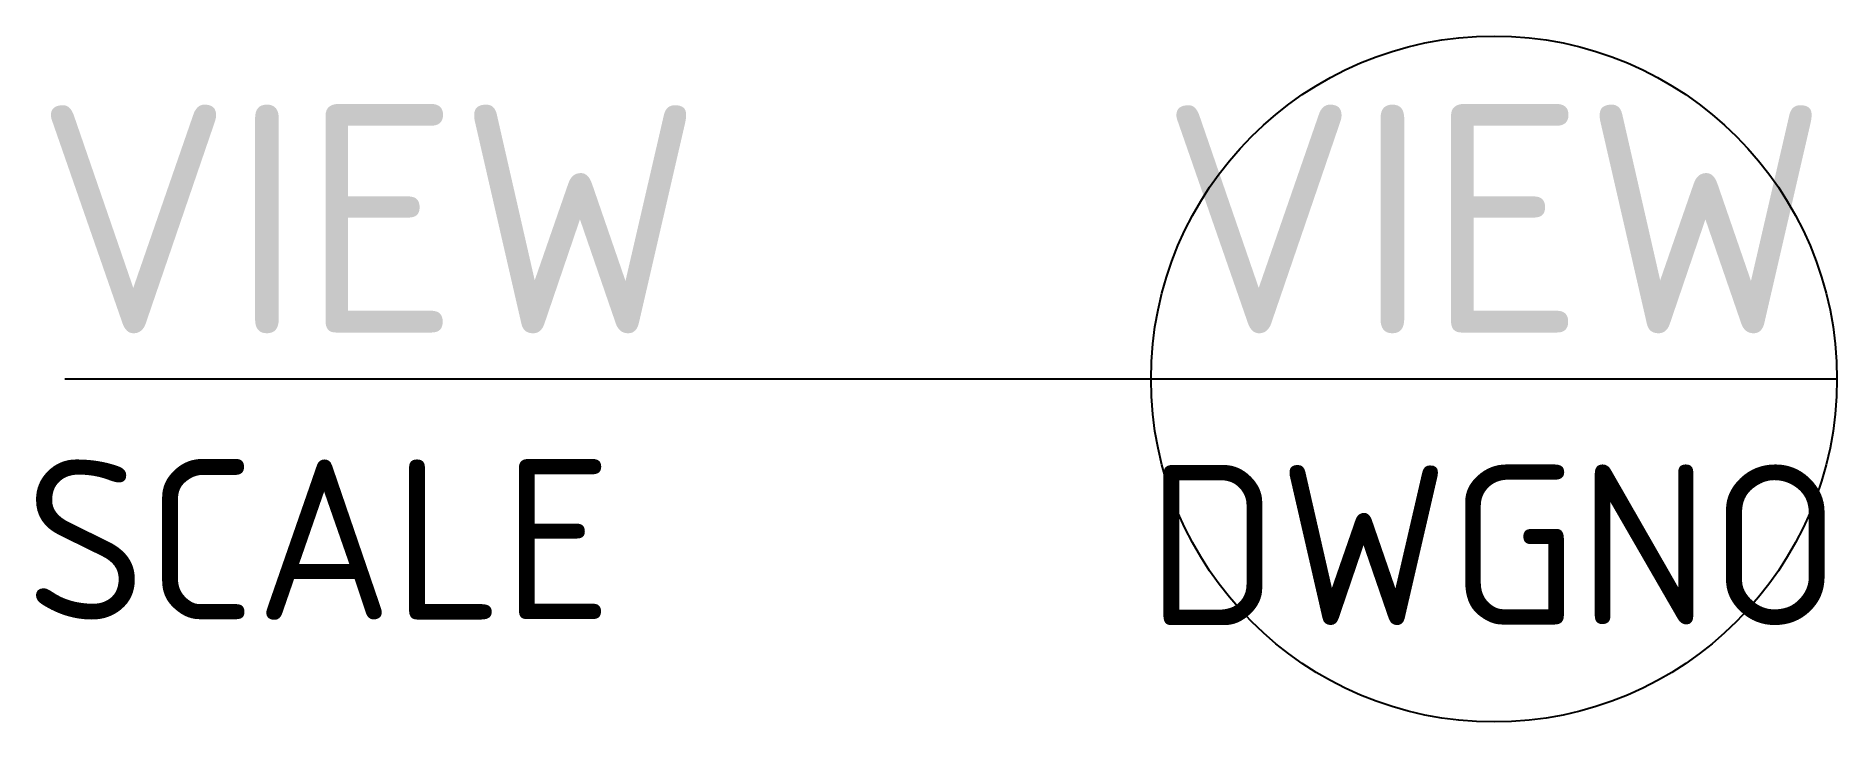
# Model space of a CAD drawing. Extents: x 346.4 to 385.8, y 327.2 to 342.2.
import ezdxf
from ezdxf.enums import TextEntityAlignment as Align

# ---------------------------------------------------------------- set-up
doc = ezdxf.new("R2010")
doc.units = 0
doc.header["$LTSCALE"] = 0.5
doc.header["$MEASUREMENT"] = 0
doc.layers.add('TEXT', color=7, linetype='CONTINUOUS')
doc.styles.add('ISO', font='ISO3098B')
doc.styles.add('ISO3098B', font='ISO3098B')

msp = doc.modelspace()

# ---------------------------------------------------------------- linework, layer by layer
at = {"layer": 'TEXT', "color": 1, "linetype": 'Continuous'}
msp.add_line((385.773, 334.71), (347.018, 334.71), dxfattribs=at)
msp.add_circle((378.273, 334.71), 7.5, dxfattribs=at)

# ---------------------------------------------------------------- texts
at = {"layer": 'TEXT', "color": 1, "linetype": 'Continuous', "style": 'ISO'}
msp.add_text('VIEW', height=5, dxfattribs=at).set_placement((360.948, 335.71), align=Align.RIGHT)
msp.add_attdef('VIEW', text='A', height=5, dxfattribs=at).set_placement((378.273, 335.71), align=Align.CENTER)
at = {"layer": 'TEXT', "color": 2, "linetype": 'Continuous', "style": 'ISO3098B'}
msp.add_attdef('SCALE', (346.151, 329.451), '', height=3.5, dxfattribs=at)
at = {"layer": 'TEXT', "color": 2, "linetype": 'Continuous', "style": 'ISO'}
msp.add_attdef('DWGNO', text='', height=3.5, dxfattribs=at).set_placement((378.273, 329.33), align=Align.CENTER)

doc.saveas('drawing.dxf')
